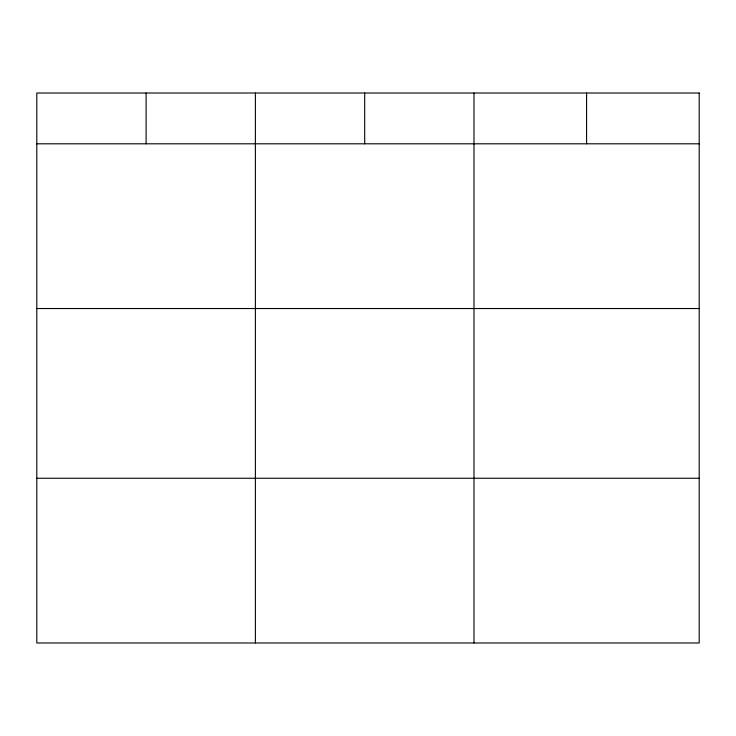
<?xml version="1.0" encoding="UTF-8"?>
<svg xmlns="http://www.w3.org/2000/svg" width="736" height="736" viewBox="0 0 736 736"><rect width="100%" height="100%" fill="white"/><g stroke="black" fill="none" stroke-linecap="round" stroke-linejoin="round"><path stroke-width="1.1" d="M36.8 143.805L699.2 143.805M36.8 308.531L699.2 308.531M36.8 478.253L699.2 478.253M586.592 93.021L586.592 143.805M473.984 93.021L473.984 642.979M364.688 93.021L364.688 143.805M255.392 93.021L255.392 642.979M146.096 93.021L146.096 143.805M699.2 93.021L36.8 93.021L36.8 642.979L699.2 642.979L699.2 93.021"/></g></svg>
